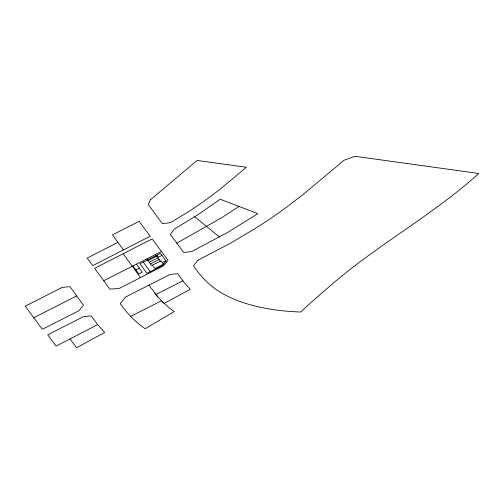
<?xml version="1.0" encoding="UTF-8"?>
<svg xmlns="http://www.w3.org/2000/svg" width="504" height="504" viewBox="0 0 504 504"><rect width="100%" height="100%" fill="white"/><g stroke="black" fill="none" stroke-linecap="round" stroke-linejoin="round"><path stroke-width="0.76" d="M238.997 206.445L222.377 217.312L176.803 243.167L170.383 234.524L174.283 229.125L197.537 214.943L220.185 199.225L257.815 213.646L227.695 232.432L191.526 251.641L183.658 252.409L176.803 243.167M97.644 324.601L56.102 346.141L47.697 334.814L83.387 316.669L91.23 315.913L97.644 324.601L104.637 332.501L76.551 347.716L70.025 338.921M117.936 242.405L87.192 258.092L92.717 265.652L150.192 236.244L139.11 221.325L112.461 234.883L123.417 249.946M33.755 317.715L76.677 295.892L83.45 305.204L79.04 310.666L42.367 329.307L25.2 306.186L62.118 287.412L69.955 286.644L76.677 295.892M130.694 316.418L161.425 300.793L168.493 307.27L174.201 311.579L145.127 328.715C135.286 322.056 127.065 313.299 120.261 303.61L125.546 297.058L170.075 274.415L177.61 273.672L184.401 282.763L190.241 289.264L164.134 303.484L157.84 296.875L148.938 285.163M103.723 280.722L161.488 251.477L168.078 260.335L163.693 265.791L119.089 288.471L109.866 289.132L94.651 268.311L152.164 238.902L161.488 251.477M148.031 260.574L156.7 256.183M161.973 255.383L158.426 257.179L156.946 255.144M149.241 262.238L157.916 257.846M135.853 269.93L139.325 268.172M150.457 263.907L159.125 259.516M162.307 262.515L165.854 260.719M163.498 264.146L154.822 268.531L152.397 265.198M154.262 292.351L155.893 294.506L182.939 280.822M194.695 216.758L219.511 237.037M155.893 294.506L157.84 296.875M163.529 264.191L161.072 260.814L151.666 265.57L146.815 258.905M155.49 254.52L160.335 261.179M143.256 262.08L150.249 271.688M136.414 264.178L142.229 272.173L138.764 273.93L132.943 265.929M123.165 253.726L140.515 277.578M150.431 199.716L148.289 204.624L162.351 223.581L170.327 222.724L187.961 212.045A194.116 80.81 -24.9 0 0 204.41 200.907L209.651 197.114A207.837 86.518 -24.9 0 0 224.545 185.504L246.33 167.265L197.19 160.448L150.431 199.716M166.074 261.022L162.483 265.495L146.954 273.357L139.961 263.75L160.493 253.355L166.074 261.022M197.927 260.259L193.542 265.715C201.531 278.113 212.499 288.578 225.723 295.205A350.242 145.801 -24.9 0 0 236.691 300.22C250.765 305.752 265.69 308.832 280.678 310.565A327.354 136.275 -24.9 0 0 292.471 311.623L300.668 312.045L305.701 307.377A506.564 210.874 -24.9 0 1 329.427 286.518C376.494 245.209 432.35 215.567 478.8 173.471L354.961 156.284L344.163 160.178L303.238 194.38L286.555 207.245A259.302 107.944 -24.9 0 1 256.202 227.884L230.026 243.419L197.927 260.259"/></g></svg>
